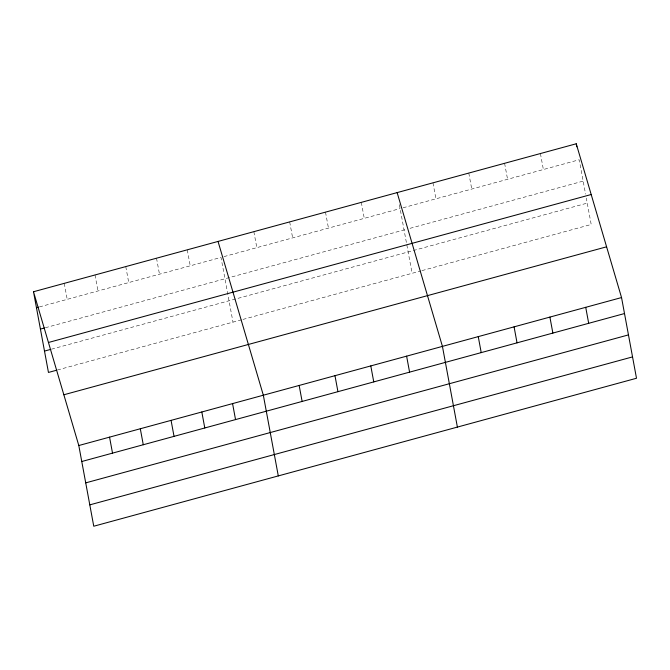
<?xml version="1.0" encoding="UTF-8"?>
<svg xmlns="http://www.w3.org/2000/svg" width="670" height="670" viewBox="0 0 670 670"><rect width="100%" height="100%" fill="white"/><g stroke="black" fill="none" stroke-linecap="round" stroke-linejoin="round"><path stroke-width="0.5" stroke-dasharray="3.35 2.51" d="M39.438 306.919L221 257.422L232.993 322.136M223.981 256.602L400.099 208.588M403.089 207.775L579.207 159.761L585.572 194.116M45.384 327.731L406.045 229.4M410.032 228.319L583.168 181.118M51.448 349.196L587.247 203.119M57.386 370.007L241.945 319.691M242.942 319.423L421.053 270.864M422.05 270.588L591.2 224.475L586.317 198.119M540.422 153.539L543.387 169.527M504.602 163.304L507.567 179.292M468.782 173.069L471.747 189.057M432.962 182.835L435.919 198.823M399.362 204.593L412.092 273.301M361.314 202.365L364.279 218.353M325.494 212.13L328.459 228.118M289.675 221.896L292.639 237.884M253.855 231.661L256.819 247.649M187.273 249.818L190.238 265.806M156.52 258.201L159.485 274.189M125.767 266.585L128.732 282.572M95.014 274.968L97.971 290.956M64.253 283.351L67.218 299.339"/><path stroke-width="1" d="M33.5 291.743L576.242 143.774L621.542 297.555L636.5 378.257L93.758 526.226L78.8 445.525L33.5 291.743L48.458 372.445L56.397 370.276M36.465 307.731L38.45 307.187M40.418 329.087L44.388 327.998M48.449 342.487L591.191 194.518M44.496 351.088L50.451 349.464M63.851 394.772L606.593 246.811M78.8 445.525L621.542 297.555M81.765 461.513L624.507 313.543M85.718 482.869L628.46 334.899M89.797 504.87L632.539 356.901M397.134 192.6L442.435 346.39L457.392 427.091M218.035 241.426L263.335 395.216L278.293 475.918M576.242 143.774L576.795 146.772M585.722 307.321L588.687 323.309M549.903 317.086L552.867 333.074M514.083 326.851L517.039 342.847M478.254 336.625L481.219 352.613M406.615 356.155L409.579 372.143M370.795 365.921L373.76 381.908M334.975 375.686L337.94 391.674M299.155 385.451L302.12 401.439M232.574 403.6L235.539 419.588M201.821 411.983L204.786 427.971M171.068 420.375L174.033 436.363M140.306 428.758L143.271 444.746M109.553 437.142L112.518 453.129"/></g></svg>
